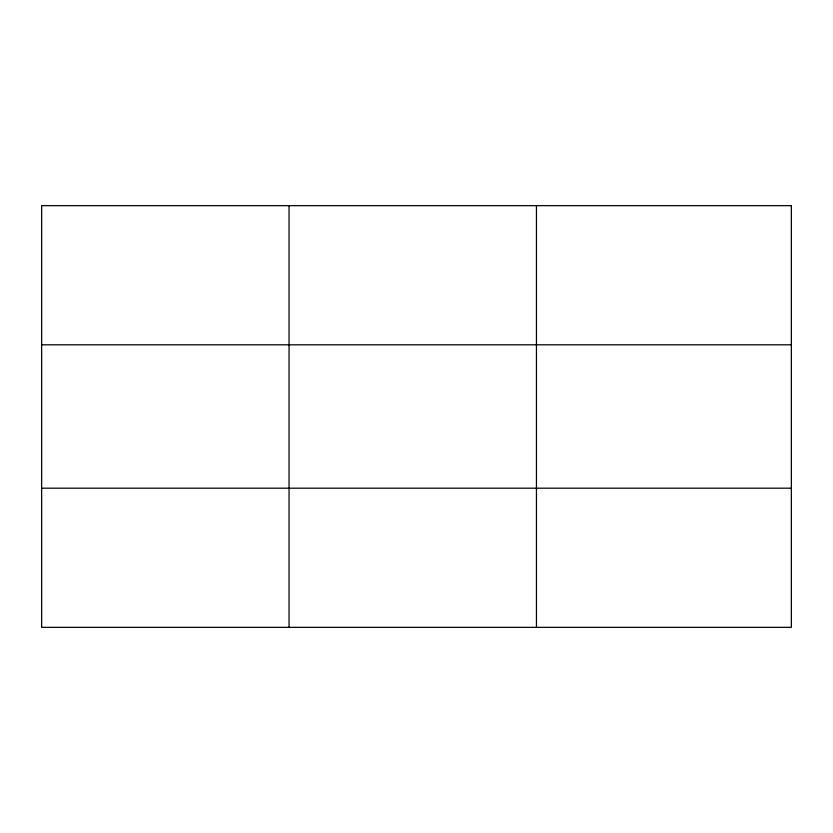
<?xml version="1.0" encoding="UTF-8"?>
<svg xmlns="http://www.w3.org/2000/svg" width="833" height="833" viewBox="0 0 833 833"><rect width="100%" height="100%" fill="white"/><g stroke="black" fill="none" stroke-linecap="round" stroke-linejoin="round"><path stroke-width="1.25" d="M289.051 205.647L289.051 627.353M536.452 205.647L536.452 627.353M41.65 344.81L791.35 344.81M41.65 488.19L791.35 488.19M791.35 205.647L791.35 627.353L41.65 627.353L41.65 205.647L791.35 205.647"/></g></svg>
